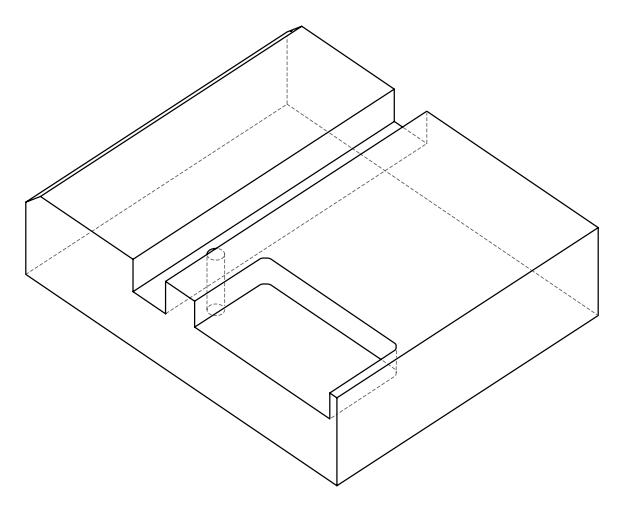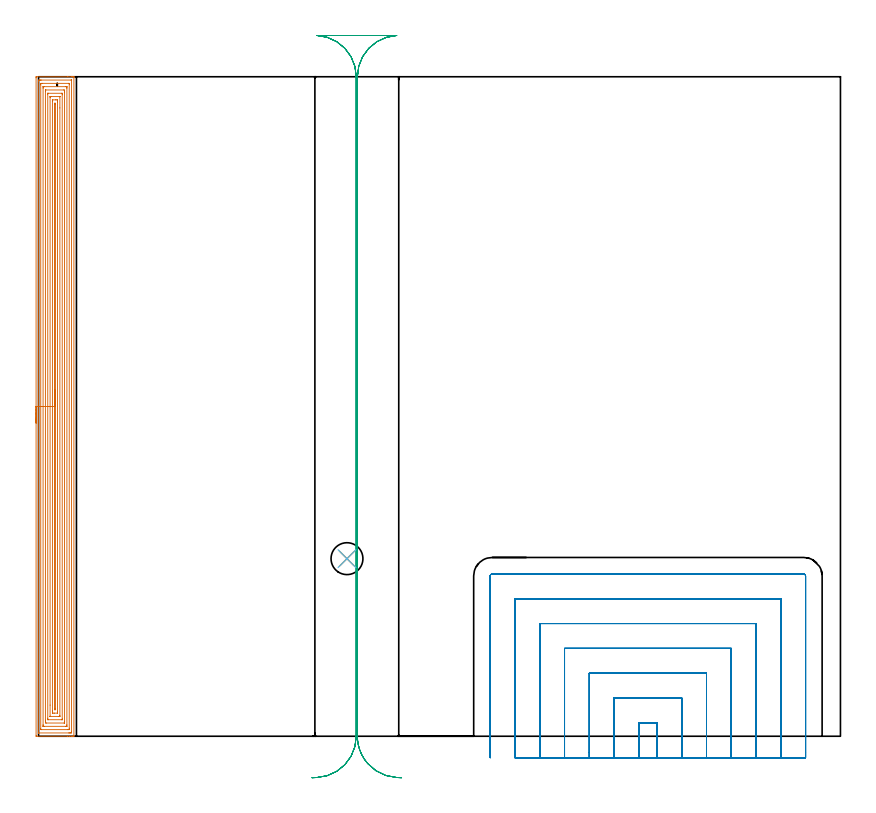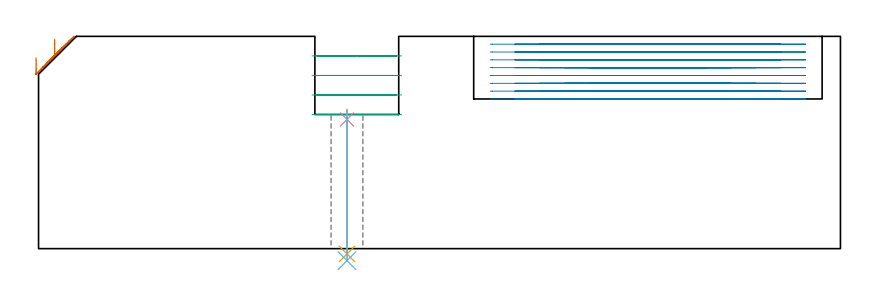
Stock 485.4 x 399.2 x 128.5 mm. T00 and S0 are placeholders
(PLAN: 6 operations, 5 tool changes, 86.2 min)
(1 AREA_MILL | FG_CHAMFER_SURFACE | UGT0205_001 | 28.96 min | 104661 mm3)
(2 MILL_SLOT | SLOT_PARTIAL_RECTANGULAR | UGT0201_094 | Follow Part, ap 5, ae 75% | 46.23 min | 862883 mm3)
(3 MILL_RECTANGULAR_SLOT | SLOT_RECTANGULAR | UGT0201_020 | Follow Part, ap 12.5, ae 75% | 10.23 min | 957539 mm3)
(4 SPOT_DRILL | STEP1HOLE | NXT0321_9005460120000 | 0.06 min | 369 mm3)
(5 DRILL_THROUGH_HOLE_INTO_CENTER | STEP1HOLE | NXT0301_065 | 0.36 min | 5372 mm3)
(6 DRILL_TO_ENLARGE_THROUGH_HOLE | STEP1HOLE | UGT0301_260 | 0.37 min | 18153 mm3)
(TOOL UGT0205_001 | Chamfer Mill 20 x 3 x 45 deg. | D20 FL50 Z2)
(TOOL UGT0201_094 | End mill 20 mm | D20 FL38 Z4)
(TOOL UGT0201_020 | End mill 50 mm | D50 FL50 Z4)
(TOOL NXT0321_9005460120000 | NC Spot Drill, 142deg, 12mm, Carbide, Uncoated | D12 PA142 FL30 Z2)
(TOOL NXT0301_065 | Carbide Drill 9.4mm [860.1-0940-075A1-MM 2214] | D9.4 PA140 FL98 Z2)
(TOOL UGT0301_260 | Twist Drill 19.3 mm | D19.3 PA118 FL140 Z2)
(OP 1 AREA_MILL)
G17 G21 G94 G90
T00 M6
G54
G17 G0 G90 X-1.497 Y189.603 S1061 M3
G43 Z138.5 H0
Z115.603
G94 G1 Y189.641 Z114.731 F250.
Y189.755 Z113.866
Y189.943 Z113.015
Y190.206 Z112.183
Y190.539 Z111.377
Y190.942 Z110.603
X-1.498 Y191.41 Z109.867
Y191.941 Z109.174
Y192.53 Z108.531
Y193.173 Z107.942
Y193.865 Z107.41
Y194.601 Z106.941
X-1.499 Y195.375 Z106.538
Y196.181 Z106.204
Y197.013 Z105.942
Y197.864 Z105.753
X-1.5 Y198.729 Z105.638
Y199.601 Z105.6
X-1.499 Y398.569 Z105.601
X-1.496 Y399.013 Z105.602
X-1.492 Y399.19 Z105.606
X-1.059 Y399.2 Z106.039
X17.696 Z124.791
X20.078 Z127.173
X20.801 Z127.901
X21.038 Z128.138
X21.4 Y399.197 Z128.49
Y399.195 Z128.491
Y399.017 Z128.5
Y0.183
Y0.005 Z128.491
Y0.003 Z128.49
X21.038 Y0. Z128.138
X20.801 Z127.9
X20.078 Z127.173
X18.836 Z125.933
X17.436 Z124.532
X-1.059 Z106.039
X-1.321 Y0.002 Z105.777
X-1.492 Y0.01 Z105.606
X-1.499 Y0.183 Z105.599
X-1.5 Y199.601 Z105.6
X-0.086 Z107.014
X-0.085 Y396.686 Z107.015
X-0.084 Y396.781 Z107.016
X-0.079 Y397.171 Z107.021
X0.299 Y397.191 Z107.399
X0.703 Y397.197 Z107.803
X1.171 Y397.2 Z108.271
X1.583 Z108.683
X19.666 Z126.766
X19.89 Y397.199 Z126.99
X19.925 Y397.196 Z127.025
X19.96 Y397.191 Z127.06
X19.979 Y397.185 Z127.079
X19.98 Y397.157 Z127.08
X19.985 Y396.876 Z127.085
Y2.514
X19.984 Y2.419 Z127.084
X19.979 Y2.029 Z127.079
X19.601 Y2.009 Z126.701
X19.197 Y2.003 Z126.297
X18.729 Y2. Z125.829
X18.317 Z125.417
X0.234 Z107.334
X0.01 Y2.001 Z107.11
X-0.025 Y2.003 Z107.075
X-0.06 Y2.009 Z107.04
X-0.079 Y2.015 Z107.021
X-0.08 Y2.043 Z107.02
X-0.085 Y2.324 Z107.015
X-0.086 Y199.601 Z107.014
X1.328 Z108.428
X1.329 Y394.357 Z108.429
X1.331 Y394.992 Z108.431
X1.333 Y395.121 Z108.433
X1.335 Y395.178 Z108.435
X1.387 Y395.192 Z108.487
X1.583 Y395.196 Z108.683
X2.26 Y395.2 Z109.36
X2.464 Z109.564
X18.113 Z125.213
X18.317 Y395.196 Z125.417
X18.521 Y395.19 Z125.621
X18.565 Y395.184 Z125.665
X18.568 Y395.147 Z125.668
X18.57 Y395.079 Z125.67
X18.571 Y394.992 Z125.671
Y394.734
Y4.843
X18.569 Y4.208 Z125.669
X18.567 Y4.079 Z125.667
X18.565 Y4.022 Z125.665
X18.513 Y4.008 Z125.613
X18.317 Y4.004 Z125.417
X17.64 Y4. Z124.74
X17.436 Z124.536
X1.787 Z108.887
X1.583 Y4.004 Z108.683
X1.379 Y4.01 Z108.479
X1.335 Y4.016 Z108.435
X1.332 Y4.053 Z108.432
X1.33 Y4.121 Z108.43
X1.329 Y4.208 Z108.429
X1.328 Y4.466 Z108.428
Y199.601
X2.743 Z109.843
Y392.31
X2.744 Y392.919 Z109.844
X2.747 Y393.124 Z109.847
X2.75 Y393.189 Z109.85
X2.797 Y393.193 Z109.897
X2.906 Y393.197 Z110.006
X3.345 Y393.2 Z110.445
X16.555 Z123.655
X16.994 Y393.197 Z124.094
X17.102 Y393.194 Z124.202
X17.15 Y393.19 Z124.25
X17.153 Y393.153 Z124.253
X17.155 Y393.056 Z124.255
X17.157 Y392.593 Z124.257
Y392.31
Y6.89
X17.156 Y6.281 Z124.256
X17.153 Y6.076 Z124.253
X17.15 Y6.011 Z124.25
X17.103 Y6.007 Z124.203
X16.994 Y6.003 Z124.094
X16.555 Y6. Z123.655
X3.345 Z110.445
X2.906 Y6.003 Z110.006
X2.798 Y6.006 Z109.898
X2.75 Y6.01 Z109.85
X2.747 Y6.047 Z109.847
X2.745 Y6.144 Z109.845
X2.743 Y6.607 Z109.843
Y6.89
Y199.601
X4.157 Z111.257
Y390.66
X4.159 Y390.799 Z111.259
X4.164 Y391.077 Z111.264
X4.169 Y391.191 Z111.269
X4.184 Y391.194 Z111.284
X4.225 Y391.196 Z111.325
X4.438 Y391.199 Z111.538
X15.007 Z122.107
X15.675 Y391.19 Z122.775
X15.736 Y390.521 Z122.836
X15.739 Y390.456 Z122.839
X15.743 Y389.627 Z122.843
Y389.558
Y8.54
X15.741 Y8.401 Z122.841
X15.736 Y8.123 Z122.836
X15.731 Y8.009 Z122.831
X15.716 Y8.006 Z122.816
X15.675 Y8.004 Z122.775
X15.462 Y8.001 Z122.562
X4.893 Z111.993
X4.225 Y8.01 Z111.325
X4.164 Y8.679 Z111.264
X4.161 Y8.744 Z111.261
X4.157 Y9.573 Z111.257
Y9.643
Y199.601
X5.571 Z112.671
Y388.733
X5.573 Y389.153 Z112.673
X5.575 Y389.182 Z112.675
X5.578 Y389.189 Z112.678
X5.585 Y389.193 Z112.685
X5.642 Y389.197 Z112.742
X5.757 Y389.199 Z112.857
X5.987 Y389.2 Z113.087
X14.067 Y389.199 Z121.167
X14.189 Y389.197 Z121.289
X14.271 Y389.194 Z121.371
X14.314 Y389.19 Z121.414
X14.322 Y389.153 Z121.422
X14.326 Y388.733 Z121.426
X14.328 Y388.312 Z121.428
X14.329 Y10.467 Z121.429
X14.327 Y10.047 Z121.427
X14.325 Y10.018 Z121.425
X14.322 Y10.011 Z121.422
X14.315 Y10.007 Z121.415
X14.258 Y10.003 Z121.358
X14.143 Y10.001 Z121.243
X13.913 Y10. Z121.013
X5.833 Y10.001 Z112.933
X5.711 Y10.003 Z112.811
X5.629 Y10.006 Z112.729
X5.586 Y10.01 Z112.686
X5.578 Y10.047 Z112.678
X5.574 Y10.467 Z112.674
X5.572 Y10.888 Z112.672
X5.571 Y199.601 Z112.671
X6.985 Z114.085
X6.986 Y386.824 Z114.086
Y386.944
X6.99 Y387.137 Z114.09
X6.992 Y387.177 Z114.092
X7.077 Y387.19 Z114.177
X7.245 Y387.195 Z114.345
X7.497 Y387.2 Z114.597
X12.782 Y387.199 Z119.882
X12.865 Y387.194 Z119.965
X12.894 Y387.19 Z119.994
X12.908 Y387.179 Z120.008
X12.911 Y387.144 Z120.011
X12.914 Y387.065 Z120.014
X12.915 Y380.343 Z120.015
X12.914 Y12.376 Z120.014
Y12.256
X12.91 Y12.063 Z120.01
X12.908 Y12.023 Z120.008
X12.823 Y12.01 Z119.923
X12.655 Y12.005 Z119.755
X12.403 Y12. Z119.503
X7.119 Y12.001 Z114.219
X7.035 Y12.006 Z114.135
X7.006 Y12.01 Z114.106
X6.992 Y12.021 Z114.092
X6.989 Y12.056 Z114.089
X6.986 Y12.135 Z114.086
X6.985 Y18.861 Z114.085
Y199.601
X8.4 Z115.5
Y384.494
X8.402 Y385.156 Z115.502
X8.404 Y385.183 Z115.504
X8.405 Y385.19 Z115.505
X8.455 Y385.194 Z115.555
X8.542 Y385.199 Z115.642
X8.586 Y385.2 Z115.686
X10.347 Z117.447
X11.23 Y385.197 Z118.33
X11.271 Y385.192 Z118.371
X11.493 Y385.156 Z118.593
X11.496 Y384.927 Z118.596
X11.5 Y384.262 Z118.6
Y384.029
Y14.706
X11.498 Y14.044 Z118.598
X11.496 Y14.017 Z118.596
X11.495 Y14.01 Z118.595
X11.445 Y14.006 Z118.545
X11.358 Y14.001 Z118.458
X9.553 Y14. Z116.653
X8.67 Y14.003 Z115.77
X8.629 Y14.008 Z115.729
X8.407 Y14.044 Z115.507
X8.404 Y14.273 Z115.504
X8.4 Y14.938 Z115.5
Y15.171
Y199.601
X9.814 Z116.914
Y382.782
X9.817 Y383.056 Z116.917
X9.821 Y383.187 Z116.921
X9.95 Y383.19 Z117.05
X10.079 Y383.187 Z117.179
X10.082 Y383.058 Z117.182
X10.086 Y382.782 Z117.186
Y16.418
X10.083 Y16.144 Z117.183
X10.079 Y16.013 Z117.179
X9.95 Y16.01 Z117.05
X9.821 Y16.013 Z116.921
X9.817 Y16.142 Z116.917
X9.814 Y16.418 Z116.914
Y199.601
Y200.472 Z116.952
Y201.337 Z117.066
Y202.189 Z117.255
Y203.021 Z117.517
Y203.827 Z117.851
Y204.601 Z118.254
Y205.336 Z118.722
Y206.028 Z119.253
Y206.672 Z119.843
Y207.261 Z120.486
Y207.792 Z121.178
Y208.261 Z121.914
Y208.664 Z122.688
Y208.998 Z123.494
Y209.26 Z124.326
Y209.449 Z125.177
Y209.563 Z126.042
Y209.601 Z126.914
G0 Z138.5
M5
M2
(OP 2 MILL_SLOT)
G17 G21 G94 G90
T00 M6
G54
G17 G0 G90 X374.3 Y-13. S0 M3
G43 Z138.5 H0
Z123.762
G94 G1 Y-10. F250.
Y8.2 F500.
X363.4
Y-10.
Y-13. F250.
X389.3
Y-10.
Y23.2 F500.
X348.4
Y-10.
Y-13. F250.
X404.3
Y-10.
Y38.2 F500.
X333.4
Y-10.
Y-13. F250.
X419.3
Y-10.
Y53.2 F500.
X318.4
Y-10.
Y-13. F250.
X434.3
Y-10.
Y68.2 F500.
X303.4
Y-10.
Y-13. F250.
X449.3
Y-10.
Y83.2 F500.
X288.4
Y-10.
Y-13. F250.
X464.3
Y-10.
Y97. F500.
G3 X463.1 Y98.2 R1.2
G1 X274.6
G3 X273.4 Y97. R1.2
G1 Y-10.
Y-13. F250.
G0 X374.3 Z119.025
G1 Y-10.
Y8.2 F500.
X363.4
Y-10.
Y-13. F250.
X389.3
Y-10.
Y23.2 F500.
X348.4
Y-10.
Y-13. F250.
X404.3
Y-10.
Y38.2 F500.
X333.4
Y-10.
Y-13. F250.
X419.3
Y-10.
Y53.2 F500.
X318.4
Y-10.
Y-13. F250.
X434.3
Y-10.
Y68.2 F500.
X303.4
Y-10.
Y-13. F250.
X449.3
Y-10.
Y83.2 F500.
X288.4
Y-10.
Y-13. F250.
X464.3
Y-10.
Y97. F500.
G3 X463.1 Y98.2 R1.2
G1 X274.6
G3 X273.4 Y97. R1.2
G1 Y-10.
Y-13. F250.
G0 X374.3 Z114.287
G1 Y-10.
Y8.2 F500.
X363.4
Y-10.
Y-13. F250.
X389.3
Y-10.
Y23.2 F500.
X348.4
Y-10.
Y-13. F250.
X404.3
Y-10.
Y38.2 F500.
X333.4
Y-10.
Y-13. F250.
X419.3
Y-10.
Y53.2 F500.
X318.4
Y-10.
Y-13. F250.
X434.3
Y-10.
Y68.2 F500.
X303.4
Y-10.
Y-13. F250.
X449.3
Y-10.
Y83.2 F500.
X288.4
Y-10.
Y-13. F250.
X464.3
Y-10.
Y97. F500.
G3 X463.1 Y98.2 R1.2
G1 X274.6
G3 X273.4 Y97. R1.2
G1 Y-10.
Y-13. F250.
G0 X374.3 Z109.55
G1 Y-10.
Y8.2 F500.
X363.4
Y-10.
Y-13. F250.
X389.3
Y-10.
Y23.2 F500.
X348.4
Y-10.
Y-13. F250.
X404.3
Y-10.
Y38.2 F500.
X333.4
Y-10.
Y-13. F250.
X419.3
Y-10.
Y53.2 F500.
X318.4
Y-10.
Y-13. F250.
X434.3
Y-10.
Y68.2 F500.
X303.4
Y-10.
Y-13. F250.
X449.3
Y-10.
Y83.2 F500.
X288.4
Y-10.
Y-13. F250.
X464.3
Y-10.
Y97. F500.
G3 X463.1 Y98.2 R1.2
G1 X274.6
G3 X273.4 Y97. R1.2
G1 Y-10.
Y-13. F250.
G0 X374.3 Z104.812
G1 Y-10.
Y8.2 F500.
X363.4
Y-10.
Y-13. F250.
X389.3
Y-10.
Y23.2 F500.
X348.4
Y-10.
Y-13. F250.
X404.3
Y-10.
Y38.2 F500.
X333.4
Y-10.
Y-13. F250.
X419.3
Y-10.
Y53.2 F500.
X318.4
Y-10.
Y-13. F250.
X434.3
Y-10.
Y68.2 F500.
X303.4
Y-10.
Y-13. F250.
X449.3
Y-10.
Y83.2 F500.
X288.4
Y-10.
Y-13. F250.
X464.3
Y-10.
Y97. F500.
G3 X463.1 Y98.2 R1.2
G1 X274.6
G3 X273.4 Y97. R1.2
G1 Y-10.
Y-13. F250.
G0 X374.3 Z100.075
G1 Y-10.
Y8.2 F500.
X363.4
Y-10.
Y-13. F250.
X389.3
Y-10.
Y23.2 F500.
X348.4
Y-10.
Y-13. F250.
X404.3
Y-10.
Y38.2 F500.
X333.4
Y-10.
Y-13. F250.
X419.3
Y-10.
Y53.2 F500.
X318.4
Y-10.
Y-13. F250.
X434.3
Y-10.
Y68.2 F500.
X303.4
Y-10.
Y-13. F250.
X449.3
Y-10.
Y83.2 F500.
X288.4
Y-10.
Y-13. F250.
X464.3
Y-10.
Y97. F500.
G3 X463.1 Y98.2 R1.2
G1 X274.6
G3 X273.4 Y97. R1.2
G1 Y-10.
Y-13. F250.
G0 X374.3 Z95.337
G1 Y-10.
Y8.2 F500.
X363.4
Y-10.
Y-13. F250.
X389.3
Y-10.
Y23.2 F500.
X348.4
Y-10.
Y-13. F250.
X404.3
Y-10.
Y38.2 F500.
X333.4
Y-10.
Y-13. F250.
X419.3
Y-10.
Y53.2 F500.
X318.4
Y-10.
Y-13. F250.
X434.3
Y-10.
Y68.2 F500.
X303.4
Y-10.
Y-13. F250.
X449.3
Y-10.
Y83.2 F500.
X288.4
Y-10.
Y-13. F250.
X464.3
Y-10.
Y97. F500.
G3 X463.1 Y98.2 R1.2
G1 X274.6
G3 X273.4 Y97. R1.2
G1 Y-10.
Y-13. F250.
G0 X374.3 Z90.6
G1 Y-10.
Y8.2 F500.
X363.4
Y-10.
Y-13. F250.
X389.3
Y-10.
Y23.2 F500.
X348.4
Y-10.
Y-13. F250.
X404.3
Y-10.
Y38.2 F500.
X333.4
Y-10.
Y-13. F250.
X419.3
Y-10.
Y53.2 F500.
X318.4
Y-10.
Y-13. F250.
X434.3
Y-10.
Y68.2 F500.
X303.4
Y-10.
Y-13. F250.
X449.3
Y-10.
Y83.2 F500.
X288.4
Y-10.
Y-13. F250.
X464.3
Y-10.
Y97. F500.
G3 X463.1 Y98.2 R1.2
G1 X274.6
G3 X273.4 Y97. R1.2
G1 Y-10.
Y-13. F250.
G0 Z138.5
M5
M2
(OP 3 MILL_RECTANGULAR_SLOT)
G17 G21 G94 G90
T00 M6
G54
G17 G0 G90 X219.772 Y-25.117 S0 M3
G43 Z138.5 H0
Z116.675
G94 G1 X216.776 Y-24.97 F250.
G2 X199.235 Y-16.518 R25. F500.
X194.283 Y-7.907 R25. F382.
X193. Y0. R25. F297.
G1 Y371.955
Y381.955 F480.
Y399.2 F500.
G2 X216.775 Y424.17 R25.
G1 Y424.2
X168.525
Y424.17
G2 X192.3 Y399.2 R25.
G1 Y0.
G2 X168.524 Y-24.97 R25.
G1 X165.528 Y-25.117 F250.
G0 X219.772 Z104.85
G1 X216.776 Y-24.97
G2 X199.235 Y-16.518 R25. F500.
X194.283 Y-7.907 R25. F382.
X193. Y0. R25. F297.
G1 Y371.955
Y381.955 F480.
Y399.2 F500.
G2 X216.775 Y424.17 R25.
G1 Y424.2
X168.525
Y424.17
G2 X192.3 Y399.2 R25.
G1 Y0.
G2 X168.524 Y-24.97 R25.
G1 X165.528 Y-25.117 F250.
G0 X219.772 Z93.025
G1 X216.776 Y-24.97
G2 X199.235 Y-16.518 R25. F500.
X194.283 Y-7.907 R25. F382.
X193. Y0. R25. F297.
G1 Y371.955
Y381.955 F480.
Y399.2 F500.
G2 X216.775 Y424.17 R25.
G1 Y424.2
X168.525
Y424.17
G2 X192.3 Y399.2 R25.
G1 Y0.
G2 X168.524 Y-24.97 R25.
G1 X165.528 Y-25.117 F250.
G0 X219.772 Z81.2
G1 X216.776 Y-24.97
G2 X199.235 Y-16.518 R25. F500.
X194.283 Y-7.907 R25. F382.
X193. Y0. R25. F297.
G1 Y371.955
Y381.955 F480.
Y399.2 F500.
G2 X216.775 Y424.17 R25.
G1 Y424.2
X168.525
Y424.17
G2 X192.3 Y399.2 R25.
G1 Y0.
G2 X168.524 Y-24.97 R25.
G1 X165.528 Y-25.117 F250.
G0 Z138.5
M5
M2
(OP 4 SPOT_DRILL)
G17 G21 G94 G90
T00 M6
G54
G17 G0 G90 X186.7 Y107.5 S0 M3
G43 Z138.5 H0
G94 G81 G98 Z78.2 F250. R84.2
G80
M5
M2
(OP 5 DRILL_THROUGH_HOLE_INTO_CENTER)
G17 G21 G94 G90
T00 M6
G54
G17 G0 G90 X186.7 Y107.5 S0 M3
G43 Z138.5 H1
G94 G73 G98 Z-3.211 F250. Q9.379 R83.2
G80
M5
M2
(OP 6 DRILL_TO_ENLARGE_THROUGH_HOLE)
G17 G21 G94 G90
T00 M6
G54
G17 G0 G90 X186.7 Y107.5 S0 M3
G43 Z138.5 H0
G94 G73 G98 Z-7.298 F250. Q17.7 R83.2
G80
M5
M2
